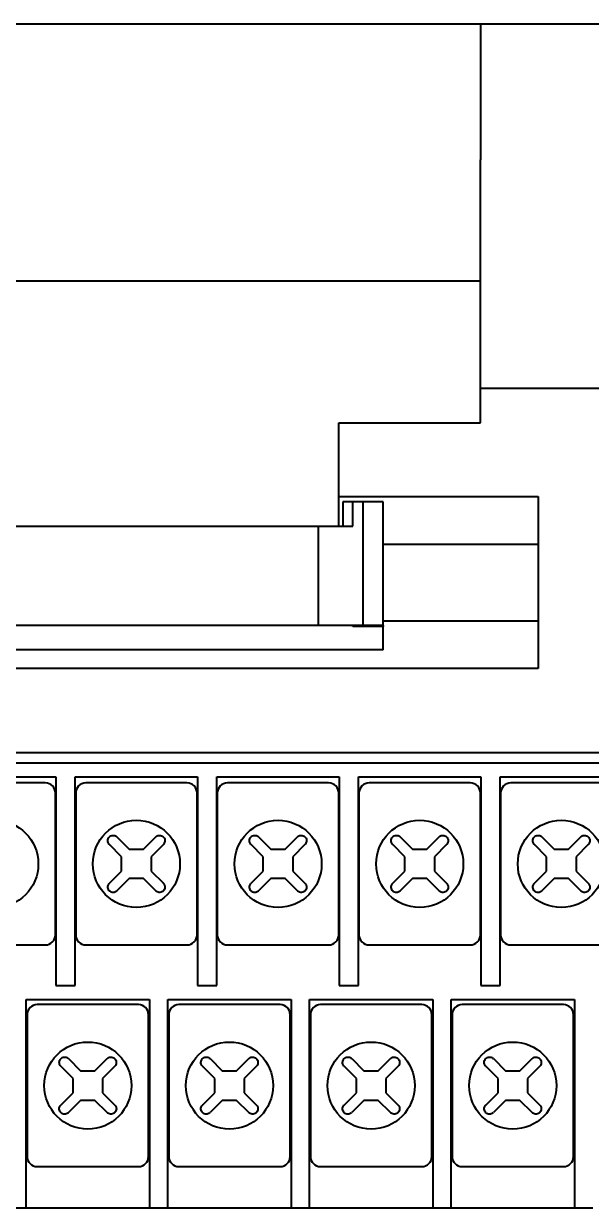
# Model space of a CAD drawing. Header units: millimetres. Extents: x 0 to 5945, y 0 to 4205.
# Drawn here: x 1665.9 to 1693.9, y 292.1 to 350.6 of the extents above; entities that cross this region are included whole.
import ezdxf

# ---------------------------------------------------------------- set-up
doc = ezdxf.new("R2010")
doc.units = ezdxf.units.MM
doc.header["$LTSCALE"] = 5
doc.layers.add('가시적인 것(ISO)', color=3, linetype='Continuous', lineweight=40)

msp = doc.modelspace()

# ---------------------------------------------------------------- linework, layer by layer
at = {"layer": '가시적인 것(ISO)'}
for p, q in [((1549.737, 350.623), (1769.737, 350.623)), ((1688.438, 350.623), (1688.438, 343.905)), ((1688.438, 337.905), (1688.438, 343.905)), ((1688.438, 337.905), (1623.438, 337.905)), ((1688.438, 334.905), (1688.438, 337.905)), ((1688.438, 330.905), (1688.438, 334.905)), ((1688.438, 332.623), (1734.237, 332.623)), ((1681.438, 330.905), (1688.438, 330.905)), ((1681.438, 325.805), (1681.438, 330.905)), ((1681.438, 327.273), (1691.287, 327.273)), ((1691.287, 327.273), (1691.287, 324.923)), ((1681.638, 327.005), (1681.638, 325.805)), ((1682.138, 327.005), (1681.638, 327.005)), ((1682.138, 325.805), (1682.138, 327.005)), ((1682.638, 327.005), (1682.138, 327.005)), ((1683.638, 327.005), (1682.638, 327.005)), ((1682.638, 320.905), (1682.638, 327.005)), ((1683.638, 320.905), (1683.638, 327.005)), ((1631.438, 325.805), (1680.438, 325.805)), ((1680.438, 325.805), (1682.138, 325.805)), ((1680.438, 320.905), (1680.438, 325.805)), ((1683.638, 324.923), (1691.287, 324.923)), ((1691.287, 324.923), (1691.287, 321.123)), ((1680.438, 320.905), (1631.438, 320.905)), ((1682.638, 320.905), (1680.438, 320.905)), ((1682.138, 320.855), (1682.138, 320.905)), ((1683.638, 320.855), (1682.138, 320.855)), ((1683.638, 320.905), (1682.638, 320.905)), ((1683.638, 321.123), (1691.287, 321.123)), ((1683.638, 320.905), (1683.638, 320.855)), ((1683.638, 319.705), (1683.638, 320.855)), ((1691.287, 321.123), (1691.287, 318.773)), ((1683.638, 319.705), (1628.238, 319.705)), ((1691.287, 318.773), (1628.187, 318.773)), ((1585.237, 314.623), (1734.237, 314.623)), ((1587.237, 314.123), (1732.237, 314.123)), ((1661.412, 313.423), (1667.462, 313.423)), ((1666.937, 313.123), (1661.937, 313.123)), ((1667.462, 313.423), (1667.462, 303.123)), ((1668.412, 303.123), (1668.412, 313.423)), ((1668.412, 313.423), (1674.462, 313.423)), ((1673.937, 313.123), (1668.937, 313.123)), ((1674.462, 313.423), (1674.462, 303.123)), ((1675.412, 303.123), (1675.412, 313.423)), ((1675.412, 313.423), (1681.462, 313.423)), ((1680.937, 313.123), (1675.937, 313.123)), ((1681.462, 313.423), (1681.462, 303.123)), ((1682.412, 303.123), (1682.412, 313.423)), ((1682.412, 313.423), (1688.462, 313.423)), ((1687.937, 313.123), (1682.937, 313.123)), ((1688.462, 313.423), (1688.462, 303.123)), ((1689.412, 303.123), (1689.412, 313.423)), ((1689.412, 313.423), (1695.462, 313.423)), ((1694.937, 313.123), (1689.937, 313.123)), ((1667.437, 305.623), (1667.437, 312.623)), ((1668.437, 312.623), (1668.437, 305.623)), ((1674.437, 305.623), (1674.437, 312.623)), ((1675.437, 312.623), (1675.437, 305.623)), ((1681.437, 305.623), (1681.437, 312.623)), ((1682.437, 312.623), (1682.437, 305.623)), ((1688.437, 305.623), (1688.437, 312.623)), ((1689.437, 312.623), (1689.437, 305.623)), ((1670.478, 310.456), (1671.083, 309.851)), ((1671.79, 309.851), (1672.395, 310.456)), ((1677.478, 310.456), (1678.083, 309.851)), ((1678.79, 309.851), (1679.395, 310.456)), ((1684.478, 310.456), (1685.083, 309.851)), ((1685.79, 309.851), (1686.395, 310.456)), ((1691.478, 310.456), (1692.083, 309.851)), ((1692.79, 309.851), (1693.395, 310.456)), ((1670.709, 309.476), (1670.104, 310.081)), ((1671.083, 309.851), (1671.79, 309.851)), ((1672.769, 310.081), (1672.164, 309.476)), ((1677.709, 309.476), (1677.104, 310.081)), ((1678.083, 309.851), (1678.79, 309.851)), ((1679.769, 310.081), (1679.164, 309.476)), ((1684.709, 309.476), (1684.104, 310.081)), ((1685.083, 309.851), (1685.79, 309.851)), ((1686.769, 310.081), (1686.164, 309.476)), ((1691.709, 309.476), (1691.104, 310.081)), ((1692.083, 309.851), (1692.79, 309.851)), ((1693.769, 310.081), (1693.164, 309.476)), ((1670.709, 308.769), (1670.709, 309.476)), ((1672.164, 309.476), (1672.164, 308.769)), ((1677.709, 308.769), (1677.709, 309.476)), ((1679.164, 309.476), (1679.164, 308.769)), ((1684.709, 308.769), (1684.709, 309.476)), ((1686.164, 309.476), (1686.164, 308.769)), ((1691.709, 308.769), (1691.709, 309.476)), ((1693.164, 309.476), (1693.164, 308.769)), ((1670.104, 308.164), (1670.709, 308.769)), ((1671.083, 308.395), (1670.478, 307.79)), ((1671.79, 308.395), (1671.083, 308.395)), ((1672.395, 307.79), (1671.79, 308.395)), ((1672.164, 308.769), (1672.769, 308.164)), ((1677.104, 308.164), (1677.709, 308.769)), ((1678.083, 308.395), (1677.478, 307.79)), ((1678.79, 308.395), (1678.083, 308.395)), ((1679.395, 307.79), (1678.79, 308.395)), ((1679.164, 308.769), (1679.769, 308.164)), ((1684.104, 308.164), (1684.709, 308.769)), ((1685.083, 308.395), (1684.478, 307.79)), ((1685.79, 308.395), (1685.083, 308.395)), ((1686.395, 307.79), (1685.79, 308.395)), ((1686.164, 308.769), (1686.769, 308.164)), ((1691.104, 308.164), (1691.709, 308.769)), ((1692.083, 308.395), (1691.478, 307.79)), ((1692.79, 308.395), (1692.083, 308.395)), ((1693.395, 307.79), (1692.79, 308.395)), ((1693.164, 308.769), (1693.769, 308.164)), ((1661.937, 305.123), (1666.937, 305.123)), ((1668.937, 305.123), (1673.937, 305.123)), ((1675.937, 305.123), (1680.937, 305.123)), ((1682.937, 305.123), (1687.937, 305.123)), ((1689.937, 305.123), (1694.937, 305.123)), ((1667.462, 303.123), (1668.412, 303.123)), ((1674.462, 303.123), (1675.412, 303.123)), ((1681.462, 303.123), (1682.412, 303.123)), ((1688.462, 303.123), (1689.412, 303.123)), ((1665.987, 302.423), (1672.087, 302.423)), ((1665.987, 292.123), (1665.987, 302.423)), ((1671.537, 302.173), (1666.537, 302.173)), ((1672.087, 302.423), (1672.087, 292.123)), ((1672.987, 302.423), (1679.087, 302.423)), ((1672.987, 292.123), (1672.987, 302.423)), ((1678.537, 302.173), (1673.537, 302.173)), ((1679.087, 302.423), (1679.087, 292.123)), ((1679.987, 302.423), (1686.087, 302.423)), ((1679.987, 292.123), (1679.987, 302.423)), ((1685.537, 302.173), (1680.537, 302.173)), ((1686.087, 302.423), (1686.087, 292.123)), ((1686.987, 302.423), (1693.087, 302.423)), ((1686.987, 292.123), (1686.987, 302.423)), ((1692.537, 302.173), (1687.537, 302.173)), ((1693.087, 302.423), (1693.087, 292.123)), ((1666.037, 301.673), (1666.037, 294.673)), ((1672.037, 294.673), (1672.037, 301.673)), ((1673.037, 301.673), (1673.037, 294.673)), ((1679.037, 294.673), (1679.037, 301.673)), ((1680.037, 301.673), (1680.037, 294.673)), ((1686.037, 294.673), (1686.037, 301.673)), ((1687.037, 301.673), (1687.037, 294.673)), ((1693.037, 294.673), (1693.037, 301.673)), ((1668.309, 298.526), (1667.704, 299.131)), ((1668.078, 299.506), (1668.683, 298.901)), ((1669.39, 298.901), (1669.995, 299.506)), ((1670.369, 299.131), (1669.764, 298.526)), ((1675.309, 298.526), (1674.704, 299.131)), ((1675.078, 299.506), (1675.683, 298.901)), ((1676.39, 298.901), (1676.995, 299.506)), ((1677.369, 299.131), (1676.764, 298.526)), ((1682.309, 298.526), (1681.704, 299.131)), ((1682.078, 299.506), (1682.683, 298.901)), ((1683.39, 298.901), (1683.995, 299.506)), ((1684.369, 299.131), (1683.764, 298.526)), ((1689.309, 298.526), (1688.704, 299.131)), ((1689.078, 299.506), (1689.683, 298.901)), ((1690.39, 298.901), (1690.995, 299.506)), ((1691.369, 299.131), (1690.764, 298.526)), ((1668.309, 297.819), (1668.309, 298.526)), ((1668.683, 298.901), (1669.39, 298.901)), ((1669.764, 298.526), (1669.764, 297.819)), ((1675.309, 297.819), (1675.309, 298.526)), ((1675.683, 298.901), (1676.39, 298.901)), ((1676.764, 298.526), (1676.764, 297.819)), ((1682.309, 297.819), (1682.309, 298.526)), ((1682.683, 298.901), (1683.39, 298.901)), ((1683.764, 298.526), (1683.764, 297.819)), ((1689.309, 297.819), (1689.309, 298.526)), ((1689.683, 298.901), (1690.39, 298.901)), ((1690.764, 298.526), (1690.764, 297.819)), ((1667.704, 297.214), (1668.309, 297.819)), ((1669.764, 297.819), (1670.369, 297.214)), ((1674.704, 297.214), (1675.309, 297.819)), ((1676.764, 297.819), (1677.369, 297.214)), ((1681.704, 297.214), (1682.309, 297.819)), ((1683.764, 297.819), (1684.369, 297.214)), ((1688.704, 297.214), (1689.309, 297.819)), ((1690.764, 297.819), (1691.369, 297.214)), ((1668.683, 297.445), (1668.078, 296.84)), ((1669.39, 297.445), (1668.683, 297.445)), ((1669.995, 296.84), (1669.39, 297.445)), ((1675.683, 297.445), (1675.078, 296.84)), ((1676.39, 297.445), (1675.683, 297.445)), ((1676.995, 296.84), (1676.39, 297.445)), ((1682.683, 297.445), (1682.078, 296.84)), ((1683.39, 297.445), (1682.683, 297.445)), ((1683.995, 296.84), (1683.39, 297.445)), ((1689.683, 297.445), (1689.078, 296.84)), ((1690.39, 297.445), (1689.683, 297.445)), ((1690.995, 296.84), (1690.39, 297.445)), ((1666.537, 294.173), (1671.537, 294.173)), ((1673.537, 294.173), (1678.537, 294.173)), ((1680.537, 294.173), (1685.537, 294.173)), ((1687.537, 294.173), (1692.537, 294.173)), ((1665.987, 292.123), (1665.087, 292.123)), ((1665.868, 292.123), (1665.868, 292.113)), ((1665.887, 292.113), (1665.868, 292.113)), ((1665.887, 292.123), (1665.887, 292.113)), ((1666.192, 292.113), (1665.887, 292.113)), ((1672.087, 292.123), (1665.987, 292.123)), ((1666.192, 292.123), (1666.192, 292.113)), ((1666.668, 292.113), (1666.192, 292.113)), ((1666.668, 292.123), (1666.668, 292.113)), ((1667.154, 292.113), (1666.668, 292.113)), ((1667.154, 292.123), (1667.154, 292.113)), ((1667.441, 292.113), (1667.154, 292.113)), ((1667.441, 292.123), (1667.441, 292.113)), ((1667.451, 292.123), (1667.451, 292.113)), ((1669.059, 292.113), (1667.451, 292.113)), ((1669.059, 292.123), (1669.059, 292.113)), ((1669.261, 292.123), (1669.261, 292.113)), ((1669.791, 292.113), (1669.261, 292.113)), ((1670.316, 292.123), (1670.316, 292.113)), ((1670.524, 292.123), (1670.524, 292.113)), ((1670.618, 292.123), (1670.618, 292.113)), ((1670.801, 292.123), (1670.801, 292.113)), ((1671.558, 292.113), (1670.801, 292.113)), ((1671.558, 292.123), (1671.558, 292.113)), ((1671.731, 292.123), (1671.731, 292.113)), ((1672.626, 292.113), (1671.731, 292.113)), ((1672.987, 292.123), (1672.087, 292.123)), ((1672.626, 292.123), (1672.626, 292.113)), ((1672.872, 292.113), (1672.626, 292.113)), ((1672.872, 292.123), (1672.872, 292.113)), ((1673.111, 292.113), (1672.872, 292.113)), ((1679.087, 292.123), (1672.987, 292.123)), ((1673.111, 292.123), (1673.111, 292.113)), ((1673.291, 292.123), (1673.291, 292.113)), ((1674.569, 292.123), (1674.569, 292.113)), ((1674.882, 292.123), (1674.882, 292.113)), ((1675.148, 292.113), (1674.882, 292.113)), ((1675.148, 292.123), (1675.148, 292.113)), ((1676.069, 292.113), (1675.148, 292.113)), ((1676.069, 292.123), (1676.069, 292.113)), ((1676.334, 292.113), (1676.069, 292.113)), ((1676.334, 292.123), (1676.334, 292.113)), ((1679.987, 292.123), (1679.087, 292.123)), ((1686.087, 292.123), (1679.987, 292.123)), ((1686.987, 292.123), (1686.087, 292.123)), ((1693.087, 292.123), (1686.987, 292.123)), ((1693.987, 292.123), (1693.087, 292.123))]:
    msp.add_line(p, q, dxfattribs=at)
for centre in [(1664.437, 309.123), (1671.437, 309.123), (1678.437, 309.123), (1685.437, 309.123), (1692.437, 309.123), (1669.037, 298.173), (1676.037, 298.173), (1683.037, 298.173), (1690.037, 298.173)]:
    msp.add_circle(centre, 2.153, dxfattribs=at)
for centre, radius, start, end in [((1666.937, 312.623), 0.5, 0, 90), ((1668.937, 312.623), 0.5, 90, 180), ((1673.937, 312.623), 0.5, 0, 90), ((1675.937, 312.623), 0.5, 90, 180), ((1680.937, 312.623), 0.5, 0, 90), ((1682.937, 312.623), 0.5, 90, 180), ((1687.937, 312.623), 0.5, 0, 90), ((1689.937, 312.623), 0.5, 90, 180), ((1670.291, 310.269), 0.265, 45, 47.54657), ((1672.582, 310.269), 0.265, 132.45343, 135), ((1677.291, 310.269), 0.265, 45, 47.54657), ((1679.582, 310.269), 0.265, 132.45343, 135), ((1684.291, 310.269), 0.265, 45, 47.54657), ((1686.582, 310.269), 0.265, 132.45343, 135), ((1691.291, 310.269), 0.265, 45, 47.54657), ((1693.582, 310.269), 0.265, 132.45343, 135), ((1670.291, 310.269), 0.265, 222.45343, 225), ((1672.582, 310.269), 0.265, 315, 317.54657), ((1677.291, 310.269), 0.265, 222.45343, 225), ((1679.582, 310.269), 0.265, 315, 317.54657), ((1684.291, 310.269), 0.265, 222.45343, 225), ((1686.582, 310.269), 0.265, 315, 317.54657), ((1691.291, 310.269), 0.265, 222.45343, 225), ((1693.582, 310.269), 0.265, 315, 317.54657), ((1670.291, 307.977), 0.265, 135, 137.54657), ((1670.291, 307.977), 0.265, 312.45343, 315), ((1672.582, 307.977), 0.265, 225, 227.54657), ((1672.582, 307.977), 0.265, 42.45343, 45), ((1677.291, 307.977), 0.265, 135, 137.54657), ((1677.291, 307.977), 0.265, 312.45343, 315), ((1679.582, 307.977), 0.265, 225, 227.54657), ((1679.582, 307.977), 0.265, 42.45343, 45), ((1684.291, 307.977), 0.265, 135, 137.54657), ((1684.291, 307.977), 0.265, 312.45343, 315), ((1686.582, 307.977), 0.265, 225, 227.54657), ((1686.582, 307.977), 0.265, 42.45343, 45), ((1691.291, 307.977), 0.265, 135, 137.54657), ((1691.291, 307.977), 0.265, 312.45343, 315), ((1693.582, 307.977), 0.265, 225, 227.54657), ((1693.582, 307.977), 0.265, 42.45343, 45), ((1666.937, 305.623), 0.5, 270, 0), ((1668.937, 305.623), 0.5, 180, 270), ((1673.937, 305.623), 0.5, 270, 0), ((1675.937, 305.623), 0.5, 180, 270), ((1680.937, 305.623), 0.5, 270, 0), ((1682.937, 305.623), 0.5, 180, 270), ((1687.937, 305.623), 0.5, 270, 0), ((1689.937, 305.623), 0.5, 180, 270), ((1666.537, 301.673), 0.5, 90, 180), ((1671.537, 301.673), 0.5, 0, 90), ((1673.537, 301.673), 0.5, 90, 180), ((1678.537, 301.673), 0.5, 0, 90), ((1680.537, 301.673), 0.5, 90, 180), ((1685.537, 301.673), 0.5, 0, 90), ((1687.537, 301.673), 0.5, 90, 180), ((1692.537, 301.673), 0.5, 0, 90), ((1667.891, 299.319), 0.265, 222.45343, 225), ((1667.891, 299.319), 0.265, 45, 47.54657), ((1670.182, 299.319), 0.265, 132.45343, 135), ((1670.182, 299.319), 0.265, 315, 317.54657), ((1674.891, 299.319), 0.265, 222.45343, 225), ((1674.891, 299.319), 0.265, 45, 47.54657), ((1677.182, 299.319), 0.265, 132.45343, 135), ((1677.182, 299.319), 0.265, 315, 317.54657), ((1681.891, 299.319), 0.265, 222.45343, 225), ((1681.891, 299.319), 0.265, 45, 47.54657), ((1684.182, 299.319), 0.265, 132.45343, 135), ((1684.182, 299.319), 0.265, 315, 317.54657), ((1688.891, 299.319), 0.265, 222.45343, 225), ((1688.891, 299.319), 0.265, 45, 47.54657), ((1691.182, 299.319), 0.265, 132.45343, 135), ((1691.182, 299.319), 0.265, 315, 317.54657), ((1667.891, 297.027), 0.265, 135, 137.54657), ((1667.891, 297.027), 0.265, 312.45343, 315), ((1670.182, 297.027), 0.265, 225, 227.54657), ((1670.182, 297.027), 0.265, 42.45343, 45), ((1674.891, 297.027), 0.265, 135, 137.54657), ((1674.891, 297.027), 0.265, 312.45343, 315), ((1677.182, 297.027), 0.265, 225, 227.54657), ((1677.182, 297.027), 0.265, 42.45343, 45), ((1681.891, 297.027), 0.265, 135, 137.54657), ((1681.891, 297.027), 0.265, 312.45343, 315), ((1684.182, 297.027), 0.265, 225, 227.54657), ((1684.182, 297.027), 0.265, 42.45343, 45), ((1688.891, 297.027), 0.265, 135, 137.54657), ((1688.891, 297.027), 0.265, 312.45343, 315), ((1691.182, 297.027), 0.265, 225, 227.54657), ((1691.182, 297.027), 0.265, 42.45343, 45), ((1666.537, 294.673), 0.5, 180, 270), ((1671.537, 294.673), 0.5, 270, 0), ((1673.537, 294.673), 0.5, 180, 270), ((1678.537, 294.673), 0.5, 270, 0), ((1680.537, 294.673), 0.5, 180, 270), ((1685.537, 294.673), 0.5, 270, 0), ((1687.537, 294.673), 0.5, 180, 270), ((1692.537, 294.673), 0.5, 270, 0)]:
    msp.add_arc(centre, radius, start, end, dxfattribs=at)
for points, knots in [([(1670.096, 310.09), (1670.079, 310.108), (1670.066, 310.128), (1670.043, 310.173), (1670.034, 310.199), (1670.025, 310.256), (1670.025, 310.288), (1670.037, 310.35), (1670.049, 310.381), (1670.084, 310.436), (1670.105, 310.46), (1670.157, 310.499), (1670.186, 310.514), (1670.252, 310.533), (1670.287, 310.536), (1670.353, 310.528), (1670.383, 310.519), (1670.432, 310.494), (1670.452, 310.48), (1670.47, 310.464)], [0.17059599, 0.17059599, 0.17059599, 0.17059599, 0.177827, 0.177827, 0.18607071, 0.18607071, 0.19559567, 0.19559567, 0.20559758, 0.20559758, 0.21517808, 0.21517808, 0.22505637, 0.22505637, 0.23591621, 0.23591621, 0.2454181, 0.2454181, 0.25259342, 0.25259342, 0.25259342, 0.25259342]), ([(1672.404, 310.464), (1672.421, 310.48), (1672.441, 310.494), (1672.487, 310.517), (1672.513, 310.525), (1672.57, 310.535), (1672.601, 310.534), (1672.664, 310.522), (1672.695, 310.51), (1672.75, 310.476), (1672.774, 310.454), (1672.813, 310.403), (1672.828, 310.373), (1672.846, 310.308), (1672.849, 310.272), (1672.841, 310.206), (1672.832, 310.176), (1672.807, 310.127), (1672.794, 310.108), (1672.778, 310.09)], [0.17059599, 0.17059599, 0.17059599, 0.17059599, 0.177827, 0.177827, 0.18607071, 0.18607071, 0.19559567, 0.19559567, 0.20559758, 0.20559758, 0.21517808, 0.21517808, 0.22505637, 0.22505637, 0.23591621, 0.23591621, 0.2454181, 0.2454181, 0.25259342, 0.25259342, 0.25259342, 0.25259342]), ([(1677.096, 310.09), (1677.079, 310.108), (1677.066, 310.128), (1677.043, 310.173), (1677.034, 310.199), (1677.025, 310.256), (1677.025, 310.288), (1677.037, 310.35), (1677.049, 310.381), (1677.084, 310.436), (1677.105, 310.46), (1677.157, 310.499), (1677.186, 310.514), (1677.252, 310.533), (1677.287, 310.536), (1677.353, 310.528), (1677.383, 310.519), (1677.432, 310.494), (1677.452, 310.48), (1677.47, 310.464)], [0.17059599, 0.17059599, 0.17059599, 0.17059599, 0.177827, 0.177827, 0.18607071, 0.18607071, 0.19559567, 0.19559567, 0.20559758, 0.20559758, 0.21517808, 0.21517808, 0.22505637, 0.22505637, 0.23591621, 0.23591621, 0.2454181, 0.2454181, 0.25259342, 0.25259342, 0.25259342, 0.25259342]), ([(1679.404, 310.464), (1679.421, 310.48), (1679.441, 310.494), (1679.487, 310.517), (1679.513, 310.525), (1679.57, 310.535), (1679.601, 310.534), (1679.664, 310.522), (1679.695, 310.51), (1679.75, 310.476), (1679.774, 310.454), (1679.813, 310.403), (1679.828, 310.373), (1679.846, 310.308), (1679.849, 310.272), (1679.841, 310.206), (1679.832, 310.176), (1679.807, 310.127), (1679.794, 310.108), (1679.778, 310.09)], [0.17059599, 0.17059599, 0.17059599, 0.17059599, 0.177827, 0.177827, 0.18607071, 0.18607071, 0.19559567, 0.19559567, 0.20559758, 0.20559758, 0.21517808, 0.21517808, 0.22505637, 0.22505637, 0.23591621, 0.23591621, 0.2454181, 0.2454181, 0.25259342, 0.25259342, 0.25259342, 0.25259342]), ([(1684.096, 310.09), (1684.079, 310.108), (1684.066, 310.128), (1684.043, 310.173), (1684.034, 310.199), (1684.025, 310.256), (1684.025, 310.288), (1684.037, 310.35), (1684.049, 310.381), (1684.084, 310.436), (1684.105, 310.46), (1684.157, 310.499), (1684.186, 310.514), (1684.252, 310.533), (1684.287, 310.536), (1684.353, 310.528), (1684.383, 310.519), (1684.432, 310.494), (1684.452, 310.48), (1684.47, 310.464)], [0.17059599, 0.17059599, 0.17059599, 0.17059599, 0.177827, 0.177827, 0.18607071, 0.18607071, 0.19559567, 0.19559567, 0.20559758, 0.20559758, 0.21517808, 0.21517808, 0.22505637, 0.22505637, 0.23591621, 0.23591621, 0.2454181, 0.2454181, 0.25259342, 0.25259342, 0.25259342, 0.25259342]), ([(1686.404, 310.464), (1686.421, 310.48), (1686.441, 310.494), (1686.487, 310.517), (1686.513, 310.525), (1686.57, 310.535), (1686.601, 310.534), (1686.664, 310.522), (1686.695, 310.51), (1686.75, 310.476), (1686.774, 310.454), (1686.813, 310.403), (1686.828, 310.373), (1686.846, 310.308), (1686.849, 310.272), (1686.841, 310.206), (1686.832, 310.176), (1686.807, 310.127), (1686.794, 310.108), (1686.778, 310.09)], [0.17059599, 0.17059599, 0.17059599, 0.17059599, 0.177827, 0.177827, 0.18607071, 0.18607071, 0.19559567, 0.19559567, 0.20559758, 0.20559758, 0.21517808, 0.21517808, 0.22505637, 0.22505637, 0.23591621, 0.23591621, 0.2454181, 0.2454181, 0.25259342, 0.25259342, 0.25259342, 0.25259342]), ([(1691.096, 310.09), (1691.079, 310.108), (1691.066, 310.128), (1691.043, 310.173), (1691.034, 310.199), (1691.025, 310.256), (1691.025, 310.288), (1691.037, 310.35), (1691.049, 310.381), (1691.084, 310.436), (1691.105, 310.46), (1691.157, 310.499), (1691.186, 310.514), (1691.252, 310.533), (1691.287, 310.536), (1691.353, 310.528), (1691.383, 310.519), (1691.432, 310.494), (1691.452, 310.48), (1691.47, 310.464)], [0.17059599, 0.17059599, 0.17059599, 0.17059599, 0.177827, 0.177827, 0.18607071, 0.18607071, 0.19559567, 0.19559567, 0.20559758, 0.20559758, 0.21517808, 0.21517808, 0.22505637, 0.22505637, 0.23591621, 0.23591621, 0.2454181, 0.2454181, 0.25259342, 0.25259342, 0.25259342, 0.25259342]), ([(1693.404, 310.464), (1693.421, 310.48), (1693.441, 310.494), (1693.487, 310.517), (1693.513, 310.525), (1693.57, 310.535), (1693.601, 310.534), (1693.664, 310.522), (1693.695, 310.51), (1693.75, 310.476), (1693.774, 310.454), (1693.813, 310.403), (1693.828, 310.373), (1693.846, 310.308), (1693.849, 310.272), (1693.841, 310.206), (1693.832, 310.176), (1693.807, 310.127), (1693.794, 310.108), (1693.778, 310.09)], [0.17059599, 0.17059599, 0.17059599, 0.17059599, 0.177827, 0.177827, 0.18607071, 0.18607071, 0.19559567, 0.19559567, 0.20559758, 0.20559758, 0.21517808, 0.21517808, 0.22505637, 0.22505637, 0.23591621, 0.23591621, 0.2454181, 0.2454181, 0.25259342, 0.25259342, 0.25259342, 0.25259342]), ([(1670.47, 307.782), (1670.452, 307.766), (1670.432, 307.752), (1670.386, 307.729), (1670.36, 307.721), (1670.303, 307.711), (1670.272, 307.712), (1670.209, 307.723), (1670.178, 307.736), (1670.123, 307.77), (1670.1, 307.792), (1670.061, 307.843), (1670.046, 307.873), (1670.027, 307.938), (1670.024, 307.974), (1670.032, 308.039), (1670.041, 308.07), (1670.066, 308.119), (1670.08, 308.138), (1670.096, 308.156)], [0.17059599, 0.17059599, 0.17059599, 0.17059599, 0.177827, 0.177827, 0.18607071, 0.18607071, 0.19559567, 0.19559567, 0.20559758, 0.20559758, 0.21517808, 0.21517808, 0.22505637, 0.22505637, 0.23591621, 0.23591621, 0.2454181, 0.2454181, 0.25259342, 0.25259342, 0.25259342, 0.25259342]), ([(1672.778, 308.156), (1672.794, 308.138), (1672.808, 308.118), (1672.831, 308.073), (1672.839, 308.047), (1672.848, 307.989), (1672.848, 307.958), (1672.836, 307.896), (1672.824, 307.865), (1672.79, 307.81), (1672.768, 307.786), (1672.716, 307.747), (1672.687, 307.732), (1672.622, 307.713), (1672.586, 307.71), (1672.52, 307.718), (1672.49, 307.727), (1672.441, 307.752), (1672.421, 307.766), (1672.404, 307.782)], [0.17059599, 0.17059599, 0.17059599, 0.17059599, 0.177827, 0.177827, 0.18607071, 0.18607071, 0.19559567, 0.19559567, 0.20559758, 0.20559758, 0.21517808, 0.21517808, 0.22505637, 0.22505637, 0.23591621, 0.23591621, 0.2454181, 0.2454181, 0.25259342, 0.25259342, 0.25259342, 0.25259342]), ([(1677.47, 307.782), (1677.452, 307.766), (1677.432, 307.752), (1677.386, 307.729), (1677.36, 307.721), (1677.303, 307.711), (1677.272, 307.712), (1677.209, 307.723), (1677.178, 307.736), (1677.123, 307.77), (1677.1, 307.792), (1677.061, 307.843), (1677.046, 307.873), (1677.027, 307.938), (1677.024, 307.974), (1677.032, 308.039), (1677.041, 308.07), (1677.066, 308.119), (1677.08, 308.138), (1677.096, 308.156)], [0.17059599, 0.17059599, 0.17059599, 0.17059599, 0.177827, 0.177827, 0.18607071, 0.18607071, 0.19559567, 0.19559567, 0.20559758, 0.20559758, 0.21517808, 0.21517808, 0.22505637, 0.22505637, 0.23591621, 0.23591621, 0.2454181, 0.2454181, 0.25259342, 0.25259342, 0.25259342, 0.25259342]), ([(1679.778, 308.156), (1679.794, 308.138), (1679.808, 308.118), (1679.831, 308.073), (1679.839, 308.047), (1679.848, 307.989), (1679.848, 307.958), (1679.836, 307.896), (1679.824, 307.865), (1679.79, 307.81), (1679.768, 307.786), (1679.716, 307.747), (1679.687, 307.732), (1679.622, 307.713), (1679.586, 307.71), (1679.52, 307.718), (1679.49, 307.727), (1679.441, 307.752), (1679.421, 307.766), (1679.404, 307.782)], [0.17059599, 0.17059599, 0.17059599, 0.17059599, 0.177827, 0.177827, 0.18607071, 0.18607071, 0.19559567, 0.19559567, 0.20559758, 0.20559758, 0.21517808, 0.21517808, 0.22505637, 0.22505637, 0.23591621, 0.23591621, 0.2454181, 0.2454181, 0.25259342, 0.25259342, 0.25259342, 0.25259342]), ([(1684.47, 307.782), (1684.452, 307.766), (1684.432, 307.752), (1684.386, 307.729), (1684.36, 307.721), (1684.303, 307.711), (1684.272, 307.712), (1684.209, 307.723), (1684.178, 307.736), (1684.123, 307.77), (1684.1, 307.792), (1684.061, 307.843), (1684.046, 307.873), (1684.027, 307.938), (1684.024, 307.974), (1684.032, 308.039), (1684.041, 308.07), (1684.066, 308.119), (1684.08, 308.138), (1684.096, 308.156)], [0.17059599, 0.17059599, 0.17059599, 0.17059599, 0.177827, 0.177827, 0.18607071, 0.18607071, 0.19559567, 0.19559567, 0.20559758, 0.20559758, 0.21517808, 0.21517808, 0.22505637, 0.22505637, 0.23591621, 0.23591621, 0.2454181, 0.2454181, 0.25259342, 0.25259342, 0.25259342, 0.25259342]), ([(1686.778, 308.156), (1686.794, 308.138), (1686.808, 308.118), (1686.831, 308.073), (1686.839, 308.047), (1686.848, 307.989), (1686.848, 307.958), (1686.836, 307.896), (1686.824, 307.865), (1686.79, 307.81), (1686.768, 307.786), (1686.716, 307.747), (1686.687, 307.732), (1686.622, 307.713), (1686.586, 307.71), (1686.52, 307.718), (1686.49, 307.727), (1686.441, 307.752), (1686.421, 307.766), (1686.404, 307.782)], [0.17059599, 0.17059599, 0.17059599, 0.17059599, 0.177827, 0.177827, 0.18607071, 0.18607071, 0.19559567, 0.19559567, 0.20559758, 0.20559758, 0.21517808, 0.21517808, 0.22505637, 0.22505637, 0.23591621, 0.23591621, 0.2454181, 0.2454181, 0.25259342, 0.25259342, 0.25259342, 0.25259342]), ([(1691.47, 307.782), (1691.452, 307.766), (1691.432, 307.752), (1691.386, 307.729), (1691.36, 307.721), (1691.303, 307.711), (1691.272, 307.712), (1691.209, 307.723), (1691.178, 307.736), (1691.123, 307.77), (1691.1, 307.792), (1691.061, 307.843), (1691.046, 307.873), (1691.027, 307.938), (1691.024, 307.974), (1691.032, 308.039), (1691.041, 308.07), (1691.066, 308.119), (1691.08, 308.138), (1691.096, 308.156)], [0.17059599, 0.17059599, 0.17059599, 0.17059599, 0.177827, 0.177827, 0.18607071, 0.18607071, 0.19559567, 0.19559567, 0.20559758, 0.20559758, 0.21517808, 0.21517808, 0.22505637, 0.22505637, 0.23591621, 0.23591621, 0.2454181, 0.2454181, 0.25259342, 0.25259342, 0.25259342, 0.25259342]), ([(1693.778, 308.156), (1693.794, 308.138), (1693.808, 308.118), (1693.831, 308.073), (1693.839, 308.047), (1693.848, 307.989), (1693.848, 307.958), (1693.836, 307.896), (1693.824, 307.865), (1693.79, 307.81), (1693.768, 307.786), (1693.716, 307.747), (1693.687, 307.732), (1693.622, 307.713), (1693.586, 307.71), (1693.52, 307.718), (1693.49, 307.727), (1693.441, 307.752), (1693.421, 307.766), (1693.404, 307.782)], [0.17059599, 0.17059599, 0.17059599, 0.17059599, 0.177827, 0.177827, 0.18607071, 0.18607071, 0.19559567, 0.19559567, 0.20559758, 0.20559758, 0.21517808, 0.21517808, 0.22505637, 0.22505637, 0.23591621, 0.23591621, 0.2454181, 0.2454181, 0.25259342, 0.25259342, 0.25259342, 0.25259342]), ([(1667.696, 299.14), (1667.679, 299.158), (1667.666, 299.178), (1667.643, 299.223), (1667.634, 299.249), (1667.625, 299.306), (1667.625, 299.338), (1667.637, 299.4), (1667.649, 299.431), (1667.684, 299.486), (1667.705, 299.51), (1667.757, 299.549), (1667.786, 299.564), (1667.852, 299.583), (1667.887, 299.586), (1667.953, 299.578), (1667.983, 299.569), (1668.032, 299.544), (1668.052, 299.53), (1668.07, 299.514)], [0.17059599, 0.17059599, 0.17059599, 0.17059599, 0.177827, 0.177827, 0.18607071, 0.18607071, 0.19559567, 0.19559567, 0.20559758, 0.20559758, 0.21517808, 0.21517808, 0.22505637, 0.22505637, 0.23591621, 0.23591621, 0.2454181, 0.2454181, 0.25259342, 0.25259342, 0.25259342, 0.25259342]), ([(1670.004, 299.514), (1670.021, 299.53), (1670.041, 299.544), (1670.087, 299.567), (1670.113, 299.575), (1670.17, 299.585), (1670.201, 299.584), (1670.264, 299.572), (1670.295, 299.56), (1670.35, 299.526), (1670.374, 299.504), (1670.413, 299.453), (1670.428, 299.423), (1670.446, 299.358), (1670.449, 299.322), (1670.441, 299.256), (1670.432, 299.226), (1670.407, 299.177), (1670.394, 299.158), (1670.378, 299.14)], [0.17059599, 0.17059599, 0.17059599, 0.17059599, 0.177827, 0.177827, 0.18607071, 0.18607071, 0.19559567, 0.19559567, 0.20559758, 0.20559758, 0.21517808, 0.21517808, 0.22505637, 0.22505637, 0.23591621, 0.23591621, 0.2454181, 0.2454181, 0.25259342, 0.25259342, 0.25259342, 0.25259342]), ([(1674.696, 299.14), (1674.679, 299.158), (1674.666, 299.178), (1674.643, 299.223), (1674.634, 299.249), (1674.625, 299.306), (1674.625, 299.338), (1674.637, 299.4), (1674.649, 299.431), (1674.684, 299.486), (1674.705, 299.51), (1674.757, 299.549), (1674.786, 299.564), (1674.852, 299.583), (1674.887, 299.586), (1674.953, 299.578), (1674.983, 299.569), (1675.032, 299.544), (1675.052, 299.53), (1675.07, 299.514)], [0.17059599, 0.17059599, 0.17059599, 0.17059599, 0.177827, 0.177827, 0.18607071, 0.18607071, 0.19559567, 0.19559567, 0.20559758, 0.20559758, 0.21517808, 0.21517808, 0.22505637, 0.22505637, 0.23591621, 0.23591621, 0.2454181, 0.2454181, 0.25259342, 0.25259342, 0.25259342, 0.25259342]), ([(1677.004, 299.514), (1677.021, 299.53), (1677.041, 299.544), (1677.087, 299.567), (1677.113, 299.575), (1677.17, 299.585), (1677.201, 299.584), (1677.264, 299.572), (1677.295, 299.56), (1677.35, 299.526), (1677.374, 299.504), (1677.413, 299.453), (1677.428, 299.423), (1677.446, 299.358), (1677.449, 299.322), (1677.441, 299.256), (1677.432, 299.226), (1677.407, 299.177), (1677.394, 299.158), (1677.378, 299.14)], [0.17059599, 0.17059599, 0.17059599, 0.17059599, 0.177827, 0.177827, 0.18607071, 0.18607071, 0.19559567, 0.19559567, 0.20559758, 0.20559758, 0.21517808, 0.21517808, 0.22505637, 0.22505637, 0.23591621, 0.23591621, 0.2454181, 0.2454181, 0.25259342, 0.25259342, 0.25259342, 0.25259342]), ([(1681.696, 299.14), (1681.679, 299.158), (1681.666, 299.178), (1681.643, 299.223), (1681.634, 299.249), (1681.625, 299.306), (1681.625, 299.338), (1681.637, 299.4), (1681.649, 299.431), (1681.684, 299.486), (1681.705, 299.51), (1681.757, 299.549), (1681.786, 299.564), (1681.852, 299.583), (1681.887, 299.586), (1681.953, 299.578), (1681.983, 299.569), (1682.032, 299.544), (1682.052, 299.53), (1682.07, 299.514)], [0.17059599, 0.17059599, 0.17059599, 0.17059599, 0.177827, 0.177827, 0.18607071, 0.18607071, 0.19559567, 0.19559567, 0.20559758, 0.20559758, 0.21517808, 0.21517808, 0.22505637, 0.22505637, 0.23591621, 0.23591621, 0.2454181, 0.2454181, 0.25259342, 0.25259342, 0.25259342, 0.25259342]), ([(1684.004, 299.514), (1684.021, 299.53), (1684.041, 299.544), (1684.087, 299.567), (1684.113, 299.575), (1684.17, 299.585), (1684.201, 299.584), (1684.264, 299.572), (1684.295, 299.56), (1684.35, 299.526), (1684.374, 299.504), (1684.413, 299.453), (1684.428, 299.423), (1684.446, 299.358), (1684.449, 299.322), (1684.441, 299.256), (1684.432, 299.226), (1684.407, 299.177), (1684.394, 299.158), (1684.378, 299.14)], [0.17059599, 0.17059599, 0.17059599, 0.17059599, 0.177827, 0.177827, 0.18607071, 0.18607071, 0.19559567, 0.19559567, 0.20559758, 0.20559758, 0.21517808, 0.21517808, 0.22505637, 0.22505637, 0.23591621, 0.23591621, 0.2454181, 0.2454181, 0.25259342, 0.25259342, 0.25259342, 0.25259342]), ([(1688.696, 299.14), (1688.679, 299.158), (1688.666, 299.178), (1688.643, 299.223), (1688.634, 299.249), (1688.625, 299.306), (1688.625, 299.338), (1688.637, 299.4), (1688.649, 299.431), (1688.684, 299.486), (1688.705, 299.51), (1688.757, 299.549), (1688.786, 299.564), (1688.852, 299.583), (1688.887, 299.586), (1688.953, 299.578), (1688.983, 299.569), (1689.032, 299.544), (1689.052, 299.53), (1689.07, 299.514)], [0.17059599, 0.17059599, 0.17059599, 0.17059599, 0.177827, 0.177827, 0.18607071, 0.18607071, 0.19559567, 0.19559567, 0.20559758, 0.20559758, 0.21517808, 0.21517808, 0.22505637, 0.22505637, 0.23591621, 0.23591621, 0.2454181, 0.2454181, 0.25259342, 0.25259342, 0.25259342, 0.25259342]), ([(1691.004, 299.514), (1691.021, 299.53), (1691.041, 299.544), (1691.087, 299.567), (1691.113, 299.575), (1691.17, 299.585), (1691.201, 299.584), (1691.264, 299.572), (1691.295, 299.56), (1691.35, 299.526), (1691.374, 299.504), (1691.413, 299.453), (1691.428, 299.423), (1691.446, 299.358), (1691.449, 299.322), (1691.441, 299.256), (1691.432, 299.226), (1691.407, 299.177), (1691.394, 299.158), (1691.378, 299.14)], [0.17059599, 0.17059599, 0.17059599, 0.17059599, 0.177827, 0.177827, 0.18607071, 0.18607071, 0.19559567, 0.19559567, 0.20559758, 0.20559758, 0.21517808, 0.21517808, 0.22505637, 0.22505637, 0.23591621, 0.23591621, 0.2454181, 0.2454181, 0.25259342, 0.25259342, 0.25259342, 0.25259342]), ([(1668.07, 296.832), (1668.052, 296.816), (1668.032, 296.802), (1667.986, 296.779), (1667.96, 296.771), (1667.903, 296.761), (1667.872, 296.762), (1667.809, 296.773), (1667.778, 296.786), (1667.723, 296.82), (1667.7, 296.842), (1667.661, 296.893), (1667.646, 296.923), (1667.627, 296.988), (1667.624, 297.024), (1667.632, 297.089), (1667.641, 297.12), (1667.666, 297.169), (1667.68, 297.188), (1667.696, 297.206)], [0.17059599, 0.17059599, 0.17059599, 0.17059599, 0.177827, 0.177827, 0.18607071, 0.18607071, 0.19559567, 0.19559567, 0.20559758, 0.20559758, 0.21517808, 0.21517808, 0.22505637, 0.22505637, 0.23591621, 0.23591621, 0.2454181, 0.2454181, 0.25259342, 0.25259342, 0.25259342, 0.25259342]), ([(1670.378, 297.206), (1670.394, 297.188), (1670.408, 297.168), (1670.431, 297.123), (1670.439, 297.097), (1670.448, 297.039), (1670.448, 297.008), (1670.436, 296.946), (1670.424, 296.915), (1670.39, 296.86), (1670.368, 296.836), (1670.316, 296.797), (1670.287, 296.782), (1670.222, 296.763), (1670.186, 296.76), (1670.12, 296.768), (1670.09, 296.777), (1670.041, 296.802), (1670.021, 296.816), (1670.004, 296.832)], [0.17059599, 0.17059599, 0.17059599, 0.17059599, 0.177827, 0.177827, 0.18607071, 0.18607071, 0.19559567, 0.19559567, 0.20559758, 0.20559758, 0.21517808, 0.21517808, 0.22505637, 0.22505637, 0.23591621, 0.23591621, 0.2454181, 0.2454181, 0.25259342, 0.25259342, 0.25259342, 0.25259342]), ([(1675.07, 296.832), (1675.052, 296.816), (1675.032, 296.802), (1674.986, 296.779), (1674.96, 296.771), (1674.903, 296.761), (1674.872, 296.762), (1674.809, 296.773), (1674.778, 296.786), (1674.723, 296.82), (1674.7, 296.842), (1674.661, 296.893), (1674.646, 296.923), (1674.627, 296.988), (1674.624, 297.024), (1674.632, 297.089), (1674.641, 297.12), (1674.666, 297.169), (1674.68, 297.188), (1674.696, 297.206)], [0.17059599, 0.17059599, 0.17059599, 0.17059599, 0.177827, 0.177827, 0.18607071, 0.18607071, 0.19559567, 0.19559567, 0.20559758, 0.20559758, 0.21517808, 0.21517808, 0.22505637, 0.22505637, 0.23591621, 0.23591621, 0.2454181, 0.2454181, 0.25259342, 0.25259342, 0.25259342, 0.25259342]), ([(1677.378, 297.206), (1677.394, 297.188), (1677.408, 297.168), (1677.431, 297.123), (1677.439, 297.097), (1677.448, 297.039), (1677.448, 297.008), (1677.436, 296.946), (1677.424, 296.915), (1677.39, 296.86), (1677.368, 296.836), (1677.316, 296.797), (1677.287, 296.782), (1677.222, 296.763), (1677.186, 296.76), (1677.12, 296.768), (1677.09, 296.777), (1677.041, 296.802), (1677.021, 296.816), (1677.004, 296.832)], [0.17059599, 0.17059599, 0.17059599, 0.17059599, 0.177827, 0.177827, 0.18607071, 0.18607071, 0.19559567, 0.19559567, 0.20559758, 0.20559758, 0.21517808, 0.21517808, 0.22505637, 0.22505637, 0.23591621, 0.23591621, 0.2454181, 0.2454181, 0.25259342, 0.25259342, 0.25259342, 0.25259342]), ([(1682.07, 296.832), (1682.052, 296.816), (1682.032, 296.802), (1681.986, 296.779), (1681.96, 296.771), (1681.903, 296.761), (1681.872, 296.762), (1681.809, 296.773), (1681.778, 296.786), (1681.723, 296.82), (1681.7, 296.842), (1681.661, 296.893), (1681.646, 296.923), (1681.627, 296.988), (1681.624, 297.024), (1681.632, 297.089), (1681.641, 297.12), (1681.666, 297.169), (1681.68, 297.188), (1681.696, 297.206)], [0.17059599, 0.17059599, 0.17059599, 0.17059599, 0.177827, 0.177827, 0.18607071, 0.18607071, 0.19559567, 0.19559567, 0.20559758, 0.20559758, 0.21517808, 0.21517808, 0.22505637, 0.22505637, 0.23591621, 0.23591621, 0.2454181, 0.2454181, 0.25259342, 0.25259342, 0.25259342, 0.25259342]), ([(1684.378, 297.206), (1684.394, 297.188), (1684.408, 297.168), (1684.431, 297.123), (1684.439, 297.097), (1684.448, 297.039), (1684.448, 297.008), (1684.436, 296.946), (1684.424, 296.915), (1684.39, 296.86), (1684.368, 296.836), (1684.316, 296.797), (1684.287, 296.782), (1684.222, 296.763), (1684.186, 296.76), (1684.12, 296.768), (1684.09, 296.777), (1684.041, 296.802), (1684.021, 296.816), (1684.004, 296.832)], [0.17059599, 0.17059599, 0.17059599, 0.17059599, 0.177827, 0.177827, 0.18607071, 0.18607071, 0.19559567, 0.19559567, 0.20559758, 0.20559758, 0.21517808, 0.21517808, 0.22505637, 0.22505637, 0.23591621, 0.23591621, 0.2454181, 0.2454181, 0.25259342, 0.25259342, 0.25259342, 0.25259342]), ([(1689.07, 296.832), (1689.052, 296.816), (1689.032, 296.802), (1688.986, 296.779), (1688.96, 296.771), (1688.903, 296.761), (1688.872, 296.762), (1688.809, 296.773), (1688.778, 296.786), (1688.723, 296.82), (1688.7, 296.842), (1688.661, 296.893), (1688.646, 296.923), (1688.627, 296.988), (1688.624, 297.024), (1688.632, 297.089), (1688.641, 297.12), (1688.666, 297.169), (1688.68, 297.188), (1688.696, 297.206)], [0.17059599, 0.17059599, 0.17059599, 0.17059599, 0.177827, 0.177827, 0.18607071, 0.18607071, 0.19559567, 0.19559567, 0.20559758, 0.20559758, 0.21517808, 0.21517808, 0.22505637, 0.22505637, 0.23591621, 0.23591621, 0.2454181, 0.2454181, 0.25259342, 0.25259342, 0.25259342, 0.25259342]), ([(1691.378, 297.206), (1691.394, 297.188), (1691.408, 297.168), (1691.431, 297.123), (1691.439, 297.097), (1691.448, 297.039), (1691.448, 297.008), (1691.436, 296.946), (1691.424, 296.915), (1691.39, 296.86), (1691.368, 296.836), (1691.316, 296.797), (1691.287, 296.782), (1691.222, 296.763), (1691.186, 296.76), (1691.12, 296.768), (1691.09, 296.777), (1691.041, 296.802), (1691.021, 296.816), (1691.004, 296.832)], [0.17059599, 0.17059599, 0.17059599, 0.17059599, 0.177827, 0.177827, 0.18607071, 0.18607071, 0.19559567, 0.19559567, 0.20559758, 0.20559758, 0.21517808, 0.21517808, 0.22505637, 0.22505637, 0.23591621, 0.23591621, 0.2454181, 0.2454181, 0.25259342, 0.25259342, 0.25259342, 0.25259342]), ([(1670.316, 292.113), (1670.253, 292.113), (1670.185, 292.113), (1670.006, 292.113), (1669.898, 292.113), (1669.791, 292.113)], [-0.05399827, -0.05399827, -0.05399827, -0.05399827, -0.03212032, -0.03212032, 0, 0, 0, 0]), ([(1670.524, 292.113), (1670.521, 292.113), (1670.517, 292.113), (1670.478, 292.113), (1670.451, 292.113), (1670.403, 292.113), (1670.362, 292.113), (1670.316, 292.113)], [-0.02917481, -0.02917481, -0.02917481, -0.02917481, -0.02252189, -0.02252189, -0.01534242, -0.01534242, 0, 0, 0, 0]), ([(1670.618, 292.113), (1670.616, 292.113), (1670.613, 292.113), (1670.591, 292.113), (1670.575, 292.113), (1670.544, 292.113), (1670.535, 292.113), (1670.524, 292.113)], [-0.07624696, -0.07624696, -0.07624696, -0.07624696, -0.05813545, -0.05813545, -0.04145925, -0.04145925, -0.03522516, -0.03522516, -0.03522516, -0.03522516]), ([(1673.931, 292.113), (1673.879, 292.113), (1673.827, 292.113), (1673.731, 292.113), (1673.687, 292.113), (1673.586, 292.113), (1673.536, 292.113), (1673.444, 292.113), (1673.402, 292.113), (1673.309, 292.113), (1673.298, 292.113), (1673.291, 292.113)], [-0.1806194, -0.1806194, -0.1806194, -0.1806194, -0.1559807, -0.1559807, -0.1334745, -0.1334745, -0.1017826, -0.1017826, -0.0654349, -0.0654349, 0, 0, 0, 0]), ([(1674.569, 292.113), (1674.566, 292.113), (1674.561, 292.113), (1674.521, 292.113), (1674.492, 292.113), (1674.409, 292.113), (1674.368, 292.113), (1674.282, 292.113), (1674.228, 292.113), (1674.093, 292.113), (1674.012, 292.113), (1673.931, 292.113)], [-0.1096092, -0.1096092, -0.1096092, -0.1096092, -0.0822251, -0.0822251, -0.0608729, -0.0608729, -0.0438425, -0.0438425, -0.0243013, -0.0243013, 0, 0, 0, 0])]:
    msp.add_open_spline(points, degree=3, knots=knots, dxfattribs=at)

doc.saveas('drawing.dxf')
